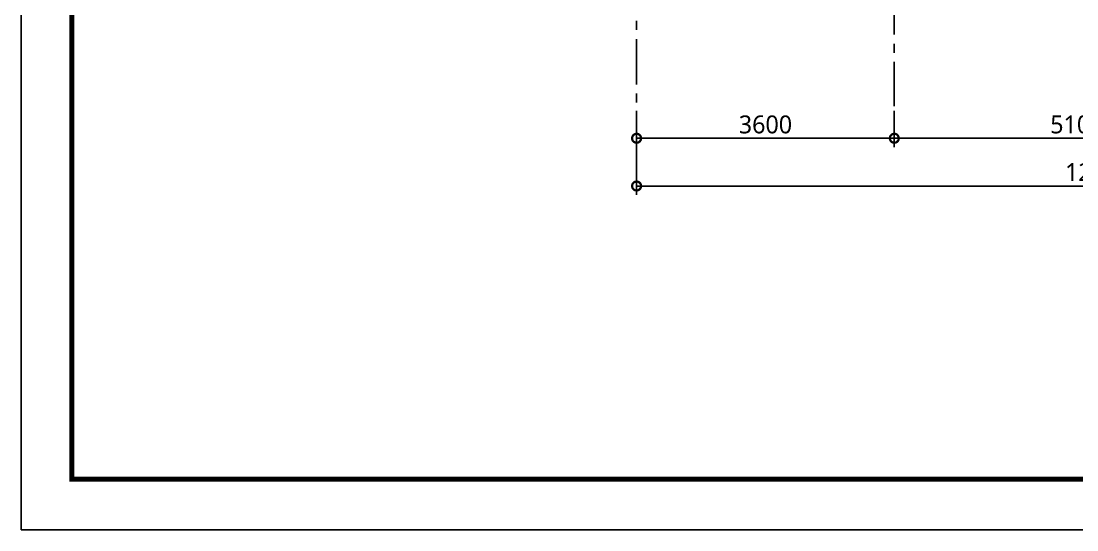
# Model space of a CAD drawing. Header units: millimetres. Extents: x 9763 to 39463, y 11138 to 32140.
# Drawn here: x 9763 to 24510, y 11138 to 18249 of the extents above; entities that cross this region are included whole.
import ezdxf

# ---------------------------------------------------------------- set-up
doc = ezdxf.new("R2010")
doc.units = ezdxf.units.MM
doc.header["$LTSCALE"] = 20
doc.linetypes.add('CENTER', pattern=[50.8, 31.75, -6.35, 6.35, -6.35])
doc.layers.add('Layer1', color=1, linetype='CENTER')
doc.layers.add('Layer6', color=7, linetype='Continuous')
doc.styles.get("Standard").update_dxf_attribs({"font": 'malgun.ttf'})
doc.dimstyles.new('평면도', dxfattribs={"dimscale": 100, "dimtxt": 2.5, "dimasz": 2.5, "dimexe": 1.25, "dimexo": 0.625, "dimtad": 1, "dimtxsty": 'Standard', "dimblk": 'DOTSMALL', "dimcen": 2.5, "dimadec": 0, "dimazin": 0, "dimtfac": 1, "dimtix": 1, "dimtmove": 0, "dimatfit": 3, "dimfxl": 1, "dimarcsym": 0})

# ---------------------------------------------------------------- blocks, each defined once
blk = doc.blocks.new('_DotSmall')
at = {"color": 0, "linetype": 'ByBlock', "const_width": 0.5}
blk.add_lwpolyline([(-0.0625, 0, 1), (0.0625, 0, 1)], format="xyb", close=True, dxfattribs=at)
blk = doc.blocks.new('*D40')
at = {"layer": 'Defpoints', "color": 0, "transparency": 16777216}
for p in [(18360, 17058), (21960, 17058), (21960, 16611)]:
    blk.add_point(p, dxfattribs=at)
at = {"layer": 'Layer6', "color": 0, "lineweight": -2, "transparency": 16777216}
for p, q in [((18360, 16996), (18360, 16486)), ((21960, 16996), (21960, 16486)), ((18360, 16611), (21960, 16611))]:
    blk.add_line(p, q, dxfattribs=at)
at = {"layer": 'Layer6', "color": 0, "lineweight": -2, "transparency": 16777216, "xscale": 250, "yscale": 250, "zscale": 250, "rotation": 180}
blk.add_blockref('_DotSmall', (18360, 16611), dxfattribs=at)
at = {"layer": 'Layer6', "color": 0, "lineweight": -2, "transparency": 16777216, "xscale": 250, "yscale": 250, "zscale": 250}
blk.add_blockref('_DotSmall', (21960, 16611), dxfattribs=at)
at = {"layer": 'Layer6', "color": 0, "transparency": 16777216, "insert": (20160, 16803), "char_height": 250, "attachment_point": 5}
blk.add_mtext('3600', dxfattribs=at)
blk = doc.blocks.new('*D41')
at = {"layer": 'Defpoints', "color": 0, "transparency": 16777216}
for p in [(21960, 17058), (27060, 17058), (27060, 16611)]:
    blk.add_point(p, dxfattribs=at)
at = {"layer": 'Layer6', "color": 0, "lineweight": -2, "transparency": 16777216}
for p, q in [((21960, 16996), (21960, 16486)), ((27060, 16996), (27060, 16486)), ((21960, 16611), (27060, 16611))]:
    blk.add_line(p, q, dxfattribs=at)
at = {"layer": 'Layer6', "color": 0, "lineweight": -2, "transparency": 16777216, "xscale": 250, "yscale": 250, "zscale": 250, "rotation": 180}
blk.add_blockref('_DotSmall', (21960, 16611), dxfattribs=at)
at = {"layer": 'Layer6', "color": 0, "lineweight": -2, "transparency": 16777216, "xscale": 250, "yscale": 250, "zscale": 250}
blk.add_blockref('_DotSmall', (27060, 16611), dxfattribs=at)
at = {"layer": 'Layer6', "color": 0, "transparency": 16777216, "insert": (24510, 16803), "char_height": 250, "attachment_point": 5}
blk.add_mtext('5100', dxfattribs=at)
blk = doc.blocks.new('*D43')
at = {"layer": 'Defpoints', "color": 0, "transparency": 16777216}
for p in [(18360, 17058), (31260, 17058), (31260, 15944)]:
    blk.add_point(p, dxfattribs=at)
at = {"layer": 'Layer6', "color": 0, "lineweight": -2, "transparency": 16777216}
for p, q in [((18360, 16996), (18360, 15819)), ((31260, 16996), (31260, 15819)), ((18360, 15944), (31260, 15944))]:
    blk.add_line(p, q, dxfattribs=at)
at = {"layer": 'Layer6', "color": 0, "lineweight": -2, "transparency": 16777216, "xscale": 250, "yscale": 250, "zscale": 250, "rotation": 180}
blk.add_blockref('_DotSmall', (18360, 15944), dxfattribs=at)
at = {"layer": 'Layer6', "color": 0, "lineweight": -2, "transparency": 16777216, "xscale": 250, "yscale": 250, "zscale": 250}
blk.add_blockref('_DotSmall', (31260, 15944), dxfattribs=at)
at = {"layer": 'Layer6', "color": 0, "transparency": 16777216, "insert": (24810, 16137), "char_height": 250, "attachment_point": 5}
blk.add_mtext('12900', dxfattribs=at)

msp = doc.modelspace()

# ---------------------------------------------------------------- linework, layer by layer
at = {"layer": 'Layer1'}
for p, q in [((18360.207, 28158.417), (18360.207, 17058.417)), ((21960.207, 22758.417), (21960.207, 17058.417))]:
    msp.add_line(p, q, dxfattribs=at)
at = {"layer": 'Layer6'}
msp.add_lwpolyline([(9762.654, 11137.9), (39462.654, 11137.9), (39462.654, 32140.043), (9762.654, 32140.043)], close=True, dxfattribs=at)
at = {"layer": 'Layer6', "const_width": 70.714}
msp.add_lwpolyline([(10469.797, 11845.043), (38755.511, 11845.043), (38755.511, 31432.9), (10469.797, 31432.9)], close=True, dxfattribs=at)

# ---------------------------------------------------------------- dimensions: what is measured, and where the dimension line sits
at = {"layer": 'Layer6'}
for base, p1, p2, picture, middle in [((21960.207, 16611.009), (18360.207, 17058.417), (21960.207, 17058.417), '*D40', (20160.207, 16802.67)), ((31260.207, 15944.338), (18360.207, 17058.417), (31260.207, 17058.417), '*D43', (24810.207, 16136.678)), ((27060.207, 16611.009), (21960.207, 17058.417), (27060.207, 17058.417), '*D41', (24510.207, 16803.349))]:
    dim = msp.add_linear_dim(base=base, p1=p1, p2=p2, dimstyle='평면도', dxfattribs=at)
    dim.commit()
    dim.dimension.update_dxf_attribs({"geometry": picture, "text_midpoint": middle})

doc.saveas('drawing.dxf')
